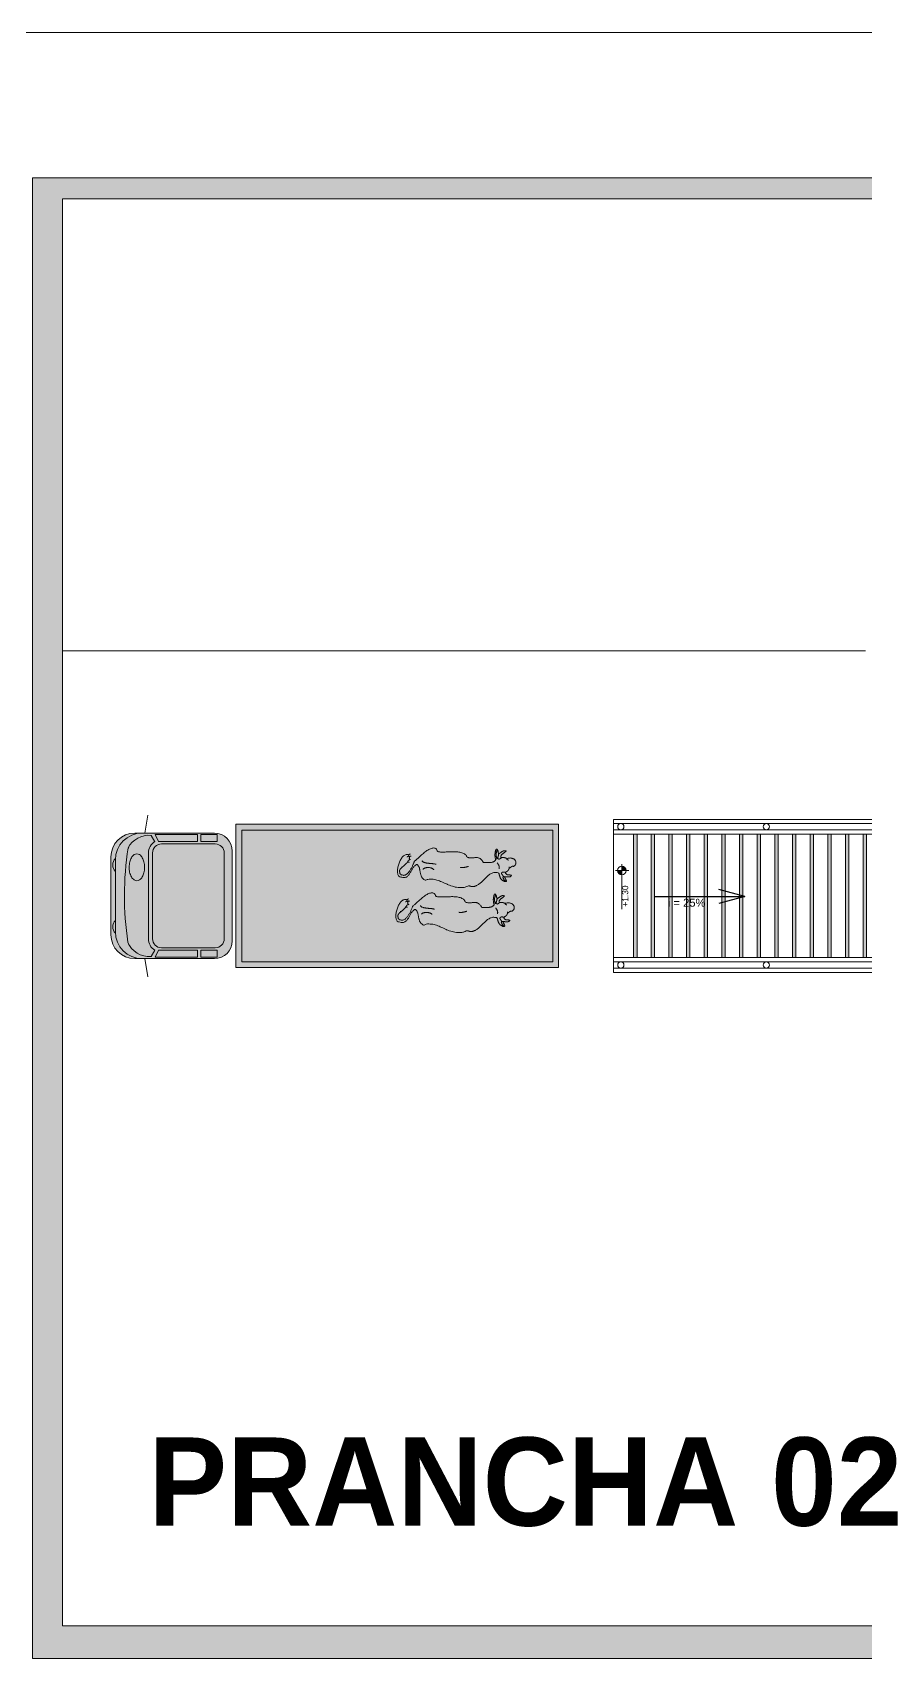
# Model space of a CAD drawing. Header units: metres. Extents: x 5 to 242, y -3 to 162.
# Drawn here: x 129.97 to 144.13, y 95.55 to 123.19 of the extents above; entities that cross this region are included whole.
import ezdxf

# ---------------------------------------------------------------- set-up
doc = ezdxf.new("R2010")
doc.units = ezdxf.units.M
doc.layers.add('1053_ARQ_BASE_MATADOURO_2_dwg', color=7, linetype='Continuous', lineweight=5, true_color=0x767676)
doc.layers.add('1053_ARQ_BASE_MATADOURO_dwg', color=7, linetype='Continuous', lineweight=5, true_color=0x767676)
for name, color, linetype, lineweight in [('A-COTAS', 7, 'Continuous', 9), ('A-DETL', 7, 'Continuous', 5), ('A-DETL-GENF', 7, 'Continuous', 5), ('A-PISO', 7, 'Continuous', 5), ('G-ANNO-TEXT', 7, 'Continuous', 5)]:
    doc.layers.add(name, color=color, linetype=linetype, lineweight=lineweight)
doc.styles.add('Arial_1', font='arial.ttf', dxfattribs={"height": 0.102})
doc.styles.add('Arial_4', font='arial.ttf', dxfattribs={"height": 0.136})
doc.styles.add('Century Gothic_B_1', font='GOTHICB.TTF', dxfattribs={"height": 1.5})

# ---------------------------------------------------------------- blocks, each defined once
blk = doc.blocks.new('1053_ARQ_BASE_MATADOURO_dwg_arq geral tgov-4039641-TÉRREO 1_20')
at = {"color": 253, "lineweight": 5, "true_color": 0xaaaaaa, "flags": 128}
blk.add_lwpolyline([(-62.5, 40), (-62.5, -40), (62.5, -40), (62.5, 40)], close=True, dxfattribs=at)
at = {"layer": 'A-COTAS', "color": 253, "true_color": 0xaaaaaa}
blk.add_line((-12.483, 29.495), (-26.132, 29.495), dxfattribs=at)
blk = doc.blocks.new('1053_ARQ_BASE_MATADOURO_dwg-3625622-TÉRREO 1_20')
blk.add_blockref('1053_ARQ_BASE_MATADOURO_dwg_arq geral tgov-4039641-TÉRREO 1_20', (130.21, 83.186))
blk = doc.blocks.new('1053_ARQ_BASE_MATADOURO_2_dwg_vaca 01-4004396-TÉRREO 1_20')
at = {"layer": 'A-PISO', "color": 253, "true_color": 0xaaaaaa}
for points, knots in [([(23.1, -27.5), (21.8, -27.4), (19.3, -27.2), (16, -25.4), (13.3, -22.7), (11.3, -19.2), (9.8, -15.1), (8.8, -10.6), (8.3, -5.6), (8.2, -0.5), (8.6, 4.8), (9.4, 10), (10.5, 15.1), (12, 19.8), (13.7, 24.1), (15.8, 27.8), (18.2, 30.7), (21.6, 34), (26.7, 32.5), (31.6, 31.9), (35.6, 30.3), (38.6, 28.3), (40.9, 25.7), (42.4, 22.8), (43.5, 19.6), (44.1, 16.1), (44.5, 12.5), (44.7, 8.8), (45, 5), (45.4, 1.2), (46.1, -2.5), (47, -6.3), (48.8, -9.5), (50.2, -13.6), (53.5, -12.6), (55.8, -11.8), (57.9, -10.4), (59.9, -8.6), (61.6, -6.5), (63.4, -4.1), (65, -1.6), (66.7, 1), (68.5, 3.6), (70.4, 6.1), (72.5, 8.5), (74.8, 10.6), (77.3, 12.4), (80.2, 13.8), (83.4, 14.6), (88.5, 15.7), (92, 9.6), (98.3, 6.9), (104.4, 4.4), (110.9, 3), (117.5, 2.2), (124.3, 1.9), (131.3, 2), (138.4, 2.1), (145.6, 2.1), (152.9, 1.8), (160.2, 1), (167.5, -0.4), (174.9, -2.7), (182.1, -6.4), (189.7, -10.1), (193.2, -17.2), (197.2, -17.1), (198.3, -17.2), (199.4, -17.3), (200.5, -17.4), (201.5, -17.7), (202.5, -18), (203.5, -18.3), (204.4, -18.7), (205.4, -19.1), (206.3, -19.6), (207.2, -20.2), (208, -20.8), (208.9, -21.5), (209.7, -22.3), (210.5, -23.1), (211, -23.7), (211.3, -24)], [0, 0, 0, 0, 3.85444, 7.45821, 11.142135, 15.110587, 19.440074, 24.124219, 29.105518, 34.299122, 39.604147, 44.913166, 50.11417, 55.098769, 59.76487, 64.027099, 67.832314, 71.192015, 77.180462, 82.114643, 86.234708, 89.80671, 93.100894, 96.341583, 99.672384, 103.154418, 106.789591, 110.543477, 114.367104, 118.209829, 122.035754, 125.834374, 129.640762, 133.546647, 136.128952, 138.594391, 141.092516, 143.710617, 146.48073, 149.397297, 152.432203, 155.547315, 158.70109, 161.857234, 164.991151, 168.09798, 171.201886, 174.36311, 177.68346, 181.29699, 188.48962, 195.228302, 201.778025, 208.32783, 214.989923, 221.809093, 228.785688, 235.893797, 243.100126, 250.378453, 257.726252, 265.178211, 272.818169, 280.788967, 289.289547, 298.564242, 299.727478, 300.858502, 301.960339, 303.038005, 304.095528, 305.138444, 306.171568, 307.2009, 308.231779, 309.270089, 310.321976, 311.392901, 312.488533, 313.614496, 314.775815, 315.977362, 315.977362, 315.977362, 315.977362]), ([(224.5, -129.6), (224.1, -129.9), (223.5, -130.5), (222.4, -131), (221.5, -130.7), (221.1, -129.8), (220.9, -128.6), (220.9, -127), (221.1, -125.1), (221.5, -123), (222.1, -120.7), (222.9, -118.2), (223.8, -115.8), (224.9, -113.3), (226.1, -111), (227.6, -108.9), (228.9, -106.8), (231.2, -105.5), (230.5, -103.2), (230, -101.3), (229.1, -99.5), (227.8, -97.9), (226.3, -96.5), (224.6, -95.2), (222.7, -94), (220.7, -92.9), (218.7, -91.9), (216.6, -91), (214.5, -90.1), (212.4, -89.2), (210.4, -88.4), (208.6, -87.5), (206.9, -86.8), (204.5, -84.8), (201.5, -88.8), (197.8, -90), (194.4, -91.3), (191.4, -91.8), (188.7, -91.8), (186.2, -91.4), (183.9, -90.7), (181.7, -89.6), (179.6, -88.4), (177.4, -87.1), (175.2, -85.7), (172.9, -84.5), (170.4, -83.3), (167.6, -82.4), (164.6, -81.9), (160.7, -81), (158, -84.9), (153.6, -86.2), (149.1, -86.9), (144.2, -86.6), (139.1, -85.7), (133.9, -84.2), (128.5, -82.3), (123.1, -80), (117.7, -77.5), (112.5, -75), (107.4, -72.5), (102.6, -70.2), (98.1, -68.1), (94, -66.4), (90.4, -65.5), (86.2, -64.3), (83.6, -68.4), (79.5, -69.6), (75.5, -69.6), (71.9, -68.1), (68.4, -65.5), (65.2, -62.1), (62.1, -57.9), (59.2, -53.3), (56.4, -48.2), (53.9, -43.1), (51.5, -37.9), (49.3, -33), (47.3, -28.4), (45.5, -24.4), (44.2, -21), (42.2, -18.6), (42.7, -15.9), (42.6, -13), (42.6, -9.8), (42.6, -6.4), (42.5, -2.8), (42.3, 1), (41.9, 4.8), (41.4, 8.5), (40.6, 12.1), (39.6, 15.5), (38.3, 18.5), (36.8, 21.3), (34.8, 23.6), (32.4, 25.3), (29.8, 26.8), (27.3, 25.9), (26.5, 26.7), (26.5, 26.8), (26.4, 26.8), (26.4, 26.9), (26.3, 26.9), (26.3, 27), (26.3, 27), (26.2, 27.1), (26.2, 27.1), (26.1, 27.1), (26.1, 27.2), (26.1, 27.2), (26, 27.3), (26, 27.3), (25.9, 27.3), (25.9, 27.4), (25.7, 27.2), (25.5, 27.1), (25.3, 26.9), (25.1, 26.8), (24.8, 26.7), (24.5, 26.6), (24.2, 26.5), (24, 26.4), (23.7, 26.3), (23.4, 26.2), (23.1, 26.1), (22.8, 26.1), (22.5, 26), (22.2, 26), (22, 26), (21.2, 26), (20.7, 24.4), (19.7, 23.3), (18.9, 22.1), (18.2, 21), (17.7, 19.9), (17.3, 18.9), (17.1, 18), (17, 17), (17, 16), (17.2, 15), (17.4, 13.9), (17.8, 12.8), (18.3, 11.6), (18.9, 10.2), (19.6, 8.8), (20, 7.8), (20.3, 7.2)], [0, 0, 0, 0, 1.585425, 2.608335, 3.3574, 4.25078, 5.487381, 7.084078, 9.005147, 11.197432, 13.602947, 16.160908, 18.811297, 21.494697, 24.155045, 26.740924, 29.208613, 31.527494, 33.616308, 35.601505, 37.563902, 39.560757, 41.625922, 43.770183, 45.99, 48.268838, 50.584718, 52.908395, 55.208715, 57.452116, 59.605158, 61.633821, 63.50764, 65.200019, 70.057802, 74.158405, 77.638915, 80.644226, 83.322036, 85.808992, 88.216264, 90.618732, 93.059402, 95.556764, 98.119455, 100.757541, 103.494086, 106.370652, 109.455199, 112.838786, 117.357648, 121.754765, 126.294032, 131.122339, 136.286657, 141.765508, 147.494222, 153.38276, 159.324951, 165.206112, 170.905507, 176.301934, 181.275101, 185.713665, 189.524315, 192.659277, 197.610556, 201.652049, 205.334377, 209.150391, 213.38102, 218.108536, 223.294609, 228.837903, 234.603597, 240.439471, 246.181526, 251.661182, 256.704511, 261.137922, 264.787854, 267.490267, 269.933446, 272.803908, 276.020085, 279.502149, 283.170536, 286.948477, 290.761684, 294.540649, 298.221009, 301.750242, 305.0899, 308.227508, 311.188065, 314.053462, 316.97027, 320.139173, 320.204735, 320.269609, 320.333796, 320.397452, 320.460006, 320.521884, 320.582796, 320.643299, 320.702265, 320.760953, 320.818661, 320.875653, 320.93152, 320.986666, 321.040685, 321.094555, 321.32761, 321.57651, 321.840011, 322.116781, 322.404609, 322.701839, 323.005548, 323.313624, 323.623042, 323.93137, 324.235522, 324.533395, 324.821676, 325.098016, 325.35933, 325.603501, 327.403895, 329.011521, 330.446488, 331.730594, 332.889113, 333.949585, 334.944614, 335.908935, 336.879368, 337.890404, 338.97373, 340.155869, 341.460701, 342.90747, 344.514983, 346.29896, 346.29896, 346.29896, 346.29896]), ([(19, 6.5), (19, 6.5), (19, 6.6), (19.1, 6.6), (19.2, 6.7), (19.3, 6.7), (19.4, 6.8), (19.5, 6.8), (19.5, 6.9), (19.6, 6.9), (19.7, 6.9), (19.8, 7), (19.9, 7), (20, 7.1), (20.1, 7.1), (20.1, 7.2), (20.2, 7.2), (20.3, 7.2), (20.3, 7.2)], [0, 0, 0, 0, 0.096479, 0.192958, 0.289341, 0.38582, 0.482015, 0.578115, 0.673935, 0.769142, 0.864319, 0.959405, 1.054131, 1.148504, 1.242442, 1.335952, 1.428962, 1.521188, 1.521188, 1.521188, 1.521188]), ([(27.3, -7.4), (27.1, -7.1), (26.7, -6.5), (26.2, -5.6), (25.7, -4.6), (25.3, -3.7), (24.8, -2.8), (24.5, -1.8), (24.1, -0.9), (23.7, 0.1), (23.3, 1), (23, 1.9), (22.6, 2.8), (22.2, 3.7), (21.8, 4.6), (21.3, 5.5), (20.8, 6.4), (20.5, 7), (20.3, 7.2)], [0, 0, 0, 0, 1.067427, 2.120128, 3.160849, 4.192395, 5.215819, 6.233203, 7.244695, 8.251417, 9.252917, 10.250701, 11.244389, 12.235368, 13.224026, 14.213133, 15.204476, 16.201626, 16.201626, 16.201626, 16.201626]), ([(23.1, -24), (23.1, -23.9), (23, -23.8), (22.8, -23.6), (22.7, -23.4), (22.6, -23.2), (22.5, -22.9), (22.3, -22.7), (22.2, -22.5), (22.1, -22.3), (21.9, -22.1), (21.8, -21.9), (21.7, -21.6), (21.5, -21.4), (21.4, -21.2), (21.3, -21), (21.1, -20.8), (21.1, -20.6), (21, -20.6)], [0, 0, 0, 0, 0.25229, 0.50458, 0.756869, 1.009467, 1.261756, 1.514046, 1.766336, 2.019437, 2.271727, 2.524017, 2.776307, 3.028904, 3.281194, 3.533483, 3.785773, 4.038875, 4.038875, 4.038875, 4.038875]), ([(24.5, -24), (24.5, -24), (24.4, -24), (24.3, -24), (24.2, -24), (24.1, -24), (24.1, -24), (24, -24), (23.9, -24), (23.8, -24), (23.7, -24), (23.6, -24), (23.5, -24), (23.4, -24), (23.4, -24), (23.3, -24), (23.2, -24), (23.1, -24), (23.1, -24)], [0, 0, 0, 0, 0.092913, 0.185039, 0.275984, 0.366339, 0.455315, 0.543701, 0.631496, 0.718701, 0.804724, 0.890748, 0.975984, 1.061417, 1.146063, 1.230906, 1.315354, 1.4, 1.4, 1.4, 1.4]), ([(23.1, -27.5), (23.1, -27.4), (23.1, -27.3), (23.1, -27.1), (23.1, -26.8), (23.1, -26.6), (23.1, -26.4), (23.1, -26.2), (23.1, -26), (23.1, -25.7), (23.1, -25.5), (23.1, -25.3), (23.1, -25.1), (23.1, -24.9), (23.1, -24.7), (23.1, -24.4), (23.1, -24.2), (23.1, -24.1), (23.1, -24)], [0, 0, 0, 0, 0.224409, 0.447638, 0.669882, 0.891339, 1.111614, 1.331299, 1.550197, 1.768701, 1.98622, 2.203346, 2.419882, 2.636417, 2.852165, 3.068307, 3.283858, 3.5, 3.5, 3.5, 3.5]), ([(25.2, -31), (25.1, -30.9), (25, -30.7), (24.8, -30.5), (24.6, -30.3), (24.4, -30.2), (24.2, -30), (24, -29.8), (23.8, -29.6), (23.7, -29.5), (23.6, -29.3), (23.4, -29.1), (23.3, -28.9), (23.3, -28.6), (23.2, -28.4), (23.1, -28.1), (23.1, -27.8), (23.1, -27.6), (23.1, -27.5)], [0, 0, 0, 0, 0.320999, 0.623708, 0.909366, 1.180107, 1.437108, 1.683067, 1.91939, 2.149639, 2.37527, 2.601157, 2.830598, 3.069151, 3.320754, 3.590967, 3.884542, 4.206549, 4.206549, 4.206549, 4.206549]), ([(24.5, -24), (24.5, -24), (24.6, -23.9), (24.7, -23.8), (24.8, -23.7), (24.8, -23.7), (24.9, -23.6), (25, -23.5), (25.1, -23.4), (25.2, -23.3), (25.3, -23.2), (25.4, -23.1), (25.5, -23), (25.5, -23), (25.6, -22.9), (25.7, -22.8), (25.8, -22.7), (25.9, -22.6), (25.9, -22.6)], [0, 0, 0, 0, 0.125689, 0.250664, 0.37504, 0.498849, 0.622201, 0.74499, 0.867905, 0.990399, 1.112893, 1.235808, 1.358597, 1.481949, 1.605758, 1.730134, 1.855109, 1.980798, 1.980798, 1.980798, 1.980798]), ([(25.9, -24), (25.9, -24), (25.8, -24), (25.7, -24), (25.6, -24), (25.5, -24), (25.5, -24), (25.4, -24), (25.3, -24), (25.2, -24), (25.1, -24), (25, -24), (24.9, -24), (24.8, -24), (24.8, -24), (24.7, -24), (24.6, -24), (24.5, -24), (24.5, -24)], [0, 0, 0, 0, 0.092913, 0.185039, 0.275984, 0.366339, 0.455315, 0.543701, 0.631496, 0.718701, 0.804724, 0.890748, 0.975984, 1.061417, 1.146063, 1.230906, 1.315354, 1.4, 1.4, 1.4, 1.4]), ([(25.9, -22.6), (25.9, -22.6), (26, -22.6), (26.1, -22.5), (26.2, -22.5), (26.2, -22.4), (26.3, -22.4), (26.4, -22.4), (26.5, -22.3), (26.6, -22.3), (26.7, -22.2), (26.8, -22.2), (26.8, -22.2), (26.9, -22.1), (27, -22.1), (27.1, -22), (27.2, -22), (27.3, -22), (27.3, -21.8), (27.3, -21.6), (27.3, -21.4), (27.3, -21.3), (27.4, -21.1), (27.4, -20.9), (27.4, -20.7), (27.4, -20.5), (27.4, -20.4), (27.5, -20.2), (27.5, -20), (27.5, -19.9), (27.5, -19.7), (27.6, -19.5), (27.6, -19.3), (27.6, -19.1), (27.8, -19.1), (27.9, -19), (28.1, -18.9), (28.2, -18.8), (28.4, -18.7), (28.5, -18.6), (28.7, -18.5), (28.8, -18.4), (29, -18.4), (29.1, -18.3), (29.3, -18.2), (29.4, -18.1), (29.6, -18), (29.7, -17.9), (29.9, -17.9), (30, -17.8), (30.1, -17.8)], [0, 0, 0, 0, 0.096195, 0.191922, 0.287281, 0.382187, 0.476647, 0.570758, 0.664523, 0.757586, 0.850761, 0.943854, 1.036699, 1.129462, 1.221983, 1.314504, 1.406864, 1.498846, 1.677604, 1.856753, 2.035532, 2.214289, 2.392567, 2.570822, 2.74858, 2.926142, 3.102672, 3.27886, 3.454367, 3.629563, 3.803555, 3.976882, 4.149414, 4.321065, 4.497678, 4.67371, 4.849463, 5.024743, 5.199994, 5.374946, 5.550112, 5.725323, 5.900636, 6.076463, 6.252595, 6.429339, 6.606741, 6.784929, 6.963796, 7.143451, 7.143451, 7.143451, 7.143451]), ([(25.9, -24), (25.9, -24), (25.9, -23.9), (25.9, -23.8), (25.9, -23.7), (25.9, -23.7), (25.9, -23.6), (25.9, -23.5), (25.9, -23.4), (25.9, -23.3), (25.9, -23.2), (25.9, -23.1), (25.9, -23), (25.9, -23), (25.9, -22.9), (25.9, -22.8), (25.9, -22.7), (25.9, -22.6), (25.9, -22.6)], [0, 0, 0, 0, 0.092913, 0.185039, 0.275984, 0.366339, 0.455315, 0.543701, 0.631496, 0.718701, 0.804724, 0.890748, 0.975984, 1.061417, 1.146063, 1.230906, 1.315354, 1.4, 1.4, 1.4, 1.4]), ([(29.4, -26.8), (29.3, -26.8), (29.2, -26.7), (29.1, -26.6), (29, -26.5), (28.9, -26.4), (28.8, -26.3), (28.8, -26.3), (28.7, -26.2), (28.6, -26.2), (28.5, -26.2), (28.3, -26.2), (28.2, -26.1), (28.1, -26.1), (27.9, -26.1), (27.7, -26.1), (27.5, -26.1), (27.2, -26.2), (27.3, -26), (27.3, -25.9), (27.3, -25.8), (27.3, -25.8), (27.3, -25.7), (27.3, -25.6), (27.3, -25.5), (27.3, -25.4), (27.3, -25.3), (27.3, -25.2), (27.3, -25.1), (27.3, -25.1), (27.3, -25), (27.3, -24.9), (27.3, -24.8), (27.3, -24.7), (27.2, -24.7), (27.1, -24.6), (27, -24.6), (26.9, -24.5), (26.8, -24.5), (26.8, -24.4), (26.7, -24.4), (26.6, -24.3), (26.5, -24.3), (26.4, -24.3), (26.3, -24.2), (26.2, -24.2), (26.2, -24.1), (26.1, -24.1), (26, -24.1), (25.9, -24), (25.9, -24)], [0, 0, 0, 0, 0.174271, 0.328508, 0.465134, 0.587949, 0.699293, 0.803802, 0.904785, 1.006884, 1.11353, 1.230162, 1.359643, 1.506288, 1.672943, 1.863327, 2.080062, 2.326913, 2.419826, 2.511952, 2.602897, 2.693251, 2.782228, 2.870614, 2.958409, 3.045614, 3.131637, 3.217661, 3.302897, 3.38833, 3.472976, 3.557818, 3.642267, 3.726913, 3.822875, 3.919354, 4.015738, 4.112216, 4.208411, 4.304511, 4.400331, 4.496059, 4.590712, 4.685798, 4.780525, 4.874897, 4.968835, 5.062345, 5.155355, 5.248118, 5.248118, 5.248118, 5.248118]), ([(27.3, -9.5), (27.2, -9.4), (27.2, -9.4), (27.1, -9.4), (27, -9.3), (27, -9.2), (26.9, -9.2), (26.8, -9.1), (26.7, -9.1), (26.7, -9), (26.6, -9), (26.5, -8.9), (26.4, -8.8), (26.4, -8.8), (26.3, -8.7), (26.2, -8.7), (26.1, -8.6), (26, -8.5), (26.2, -8.4), (26.2, -8.2), (26.3, -8), (26.4, -7.9), (26.4, -7.8), (26.5, -7.7), (26.5, -7.6), (26.6, -7.5), (26.6, -7.5), (26.7, -7.4), (26.8, -7.4), (26.8, -7.4), (26.9, -7.4), (27, -7.4), (27.1, -7.4), (27.2, -7.4), (27.3, -7.4)], [0, 0, 0, 0, 0.093661, 0.187323, 0.280984, 0.375001, 0.468662, 0.562324, 0.655985, 0.750002, 0.843663, 0.937325, 1.030986, 1.125003, 1.218664, 1.312326, 1.405987, 1.500004, 1.72879, 1.92955, 2.104441, 2.255937, 2.386231, 2.498229, 2.594604, 2.6789, 2.755019, 2.827096, 2.899769, 2.977116, 3.062647, 3.158486, 3.267362, 3.390394, 3.390394, 3.390394, 3.390394]), ([(27.3, -8.6), (27.3, -8.6), (27.3, -8.6), (27.3, -8.6), (27.3, -8.6), (27.3, -8.7), (27.3, -8.7), (27.3, -8.7), (27.3, -8.7), (27.3, -8.8), (27.3, -8.8)], [0.15, 0.15, 0.15, 0.15, 0.1523622, 0.1594488, 0.1712598, 0.1875984, 0.2088583, 0.2344488, 0.2651575, 0.3, 0.3, 0.3, 0.3]), ([(27.3, -8.8), (27.3, -8.8), (27.3, -8.7), (27.3, -8.7), (27.3, -8.7), (27.3, -8.7), (27.3, -8.6), (27.3, -8.6), (27.3, -8.6), (27.3, -8.6), (27.3, -8.6)], [0, 0, 0, 0, 0.0348425, 0.0655512, 0.0911417, 0.1124016, 0.1287402, 0.1405512, 0.1476378, 0.15, 0.15, 0.15, 0.15]), ([(27.3, -8.8), (27.3, -8.8), (27.3, -8.8), (27.3, -8.8), (27.3, -8.9), (27.3, -8.9), (27.3, -9), (27.3, -9), (27.3, -9.1), (27.3, -9.1), (27.3, -9.1), (27.3, -9.2), (27.3, -9.2), (27.3, -9.3), (27.3, -9.3), (27.3, -9.4), (27.3, -9.4), (27.3, -9.5), (27.3, -9.5)], [0, 0, 0, 0, 0.0383858, 0.0773622, 0.1175197, 0.1586614, 0.2007874, 0.2437008, 0.2874016, 0.3312992, 0.376378, 0.4216535, 0.4675197, 0.5135827, 0.5602362, 0.6066929, 0.6533465, 0.7, 0.7, 0.7, 0.7]), ([(27.3, -9.5), (27.3, -9.5), (27.3, -9.4), (27.3, -9.4), (27.3, -9.3), (27.3, -9.3), (27.3, -9.2), (27.3, -9.2), (27.3, -9.1), (27.3, -9.1), (27.3, -9.1), (27.3, -9), (27.3, -9), (27.3, -8.9), (27.3, -8.9), (27.3, -8.8), (27.3, -8.8), (27.3, -8.8), (27.3, -8.8)], [0, 0, 0, 0, 0.0466535, 0.0933071, 0.1397638, 0.1864173, 0.2324803, 0.2783465, 0.323622, 0.3687008, 0.4125984, 0.4562992, 0.4992126, 0.5413386, 0.5824803, 0.6226378, 0.6616142, 0.7, 0.7, 0.7, 0.7]), ([(31.5, -10.1), (31.4, -10.1), (31.2, -10.1), (31, -10.1), (30.7, -10.1), (30.5, -10), (30.3, -10), (30.1, -9.9), (29.8, -9.9), (29.6, -9.8), (29.4, -9.7), (29.1, -9.7), (28.9, -9.6), (28.6, -9.6), (28.3, -9.5), (28, -9.5), (27.6, -9.5), (27.4, -9.5), (27.3, -9.5)], [0, 0, 0, 0, 0.254626, 0.497044, 0.730337, 0.9584, 1.183444, 1.409317, 1.637841, 1.872299, 2.114031, 2.366606, 2.63219, 2.914112, 3.214634, 3.537884, 3.886529, 4.264753, 4.264753, 4.264753, 4.264753]), ([(30.1, -17.8), (30.1, -17.7), (30.1, -17.7), (30.1, -17.6), (30.1, -17.5), (30.1, -17.4), (30.1, -17.3), (30.1, -17.2), (30.1, -17.1), (30.1, -17), (30.1, -17), (30.1, -16.9), (30.1, -16.8), (30.1, -16.7), (30.1, -16.6), (30.1, -16.5), (30.1, -16.5), (30.1, -16.2), (29.5, -16.3), (29.1, -16), (28.7, -15.7), (28.4, -15.4), (28.1, -15), (27.9, -14.5), (27.7, -14.1), (27.6, -13.6), (27.5, -13.1), (27.4, -12.6), (27.3, -12.1), (27.3, -11.5), (27.3, -11), (27.3, -10.5), (27.3, -10), (27.3, -9.6), (27.3, -9.5)], [0, 0, 0, 0, 0.092913, 0.185039, 0.275984, 0.366339, 0.455315, 0.543701, 0.631496, 0.718701, 0.804724, 0.890748, 0.975984, 1.061417, 1.146063, 1.230906, 1.315354, 1.4, 1.927134, 2.420545, 2.894209, 3.361026, 3.830021, 4.308508, 4.799361, 5.304014, 5.820761, 6.347557, 6.880563, 7.416024, 7.948191, 8.472121, 8.981975, 9.472329, 9.472329, 9.472329, 9.472329]), ([(31.5, -18.5), (31.4, -18.5), (31.4, -18.4), (31.3, -18.4), (31.2, -18.3), (31.1, -18.3), (31, -18.2), (30.9, -18.2), (30.8, -18.1), (30.7, -18.1), (30.7, -18.1), (30.6, -18), (30.5, -18), (30.4, -17.9), (30.3, -17.9), (30.2, -17.8), (30.1, -17.8), (30.1, -17.8), (30.1, -17.8)], [0, 0, 0, 0, 0.103969, 0.207234, 0.309357, 0.411045, 0.511238, 0.610816, 0.709598, 0.807765, 0.904342, 1.000829, 1.096259, 1.191513, 1.285628, 1.379494, 1.472503, 1.565446, 1.565446, 1.565446, 1.565446]), ([(96, -33.1), (95.4, -33), (94.2, -33), (92.3, -32.6), (90.2, -32), (87.9, -31.3), (85.5, -30.6), (82.9, -29.7), (80.4, -28.8), (77.8, -28), (75.2, -27.2), (72.6, -26.5), (70.2, -25.9), (67.8, -25.6), (65.6, -25.4), (63.6, -25.6), (61.8, -25.6), (60.7, -27.2), (60.2, -26.8), (60.1, -26.7), (60.1, -26.7), (60, -26.6), (59.9, -26.6), (59.9, -26.5), (59.8, -26.5), (59.7, -26.4), (59.7, -26.4), (59.6, -26.4), (59.5, -26.3), (59.5, -26.3), (59.4, -26.2), (59.3, -26.2), (59.3, -26.2), (59.2, -26.1), (59.2, -26.1)], [0, 0, 0, 0, 1.70126, 3.668951, 5.874799, 8.280454, 10.84203, 13.514299, 16.24988, 19.002161, 21.724056, 24.372483, 26.905297, 29.287236, 31.490543, 33.504249, 35.341505, 37.057825, 37.138284, 37.218742, 37.299086, 37.379544, 37.459661, 37.539665, 37.619332, 37.699375, 37.778267, 37.85705, 37.935398, 38.013319, 38.090711, 38.167585, 38.243848, 38.320322, 38.320322, 38.320322, 38.320322]), ([(96, -19.2), (96, -19.2), (96, -19.1), (95.9, -19.1), (95.9, -19), (95.8, -19), (95.8, -18.9), (95.7, -18.9), (95.7, -18.8), (95.6, -18.8), (95.6, -18.8), (95.6, -18.7), (95.5, -18.7), (95.5, -18.6), (95.4, -18.6), (95.4, -18.5), (95.3, -18.5), (95, -18.2), (94.3, -19.6), (92.9, -19.6), (91.3, -19.9), (89.5, -19.8), (87.6, -19.6), (85.5, -19.1), (83.5, -18.5), (81.4, -17.7), (79.4, -16.8), (77.5, -15.8), (75.7, -14.6), (74.2, -13.4), (72.9, -12.2), (71.9, -10.8), (71.2, -9.5), (71.1, -8.5), (71, -8.1)], [0, 0, 0, 0, 0.065978, 0.131956, 0.197656, 0.263634, 0.328777, 0.393641, 0.457671, 0.521422, 0.583502, 0.645305, 0.705993, 0.765568, 0.823752, 0.880543, 0.935664, 0.989949, 2.25863, 3.67339, 5.27566, 7.065622, 9.019739, 11.104792, 13.279964, 15.502578, 17.727471, 19.911719, 22.012287, 23.991074, 25.815812, 27.468686, 28.953999, 30.31861, 30.31861, 30.31861, 30.31861]), ([(275.2, -64.3), (275.2, -64.3), (275.2, -64.3), (275.1, -64.2), (275.1, -64.1), (275, -64.1), (275, -64), (274.9, -63.9), (274.9, -63.9), (274.8, -63.8), (274.8, -63.7), (274.8, -63.7), (274.7, -63.6), (274.7, -63.5), (274.6, -63.5), (274.6, -63.4), (274.5, -63.3), (274.2, -62.6), (272.2, -63.5), (270.4, -63.2), (268.5, -63.5), (266.9, -63.8), (265.4, -64.2), (264, -64.7), (262.7, -65.3), (261.4, -66.1), (260.2, -67), (259.1, -68), (257.9, -69.2), (256.8, -70.4), (255.6, -71.8), (254.3, -73.4), (252.9, -75), (251.3, -78), (246.8, -76.2), (242.8, -75.3), (239.1, -73), (235.9, -70.3), (233.1, -66.9), (230.7, -63.2), (228.5, -59.1), (226.6, -54.8), (224.8, -50.3), (223, -45.9), (221.4, -41.5), (219.7, -37.2), (217.9, -33.3), (215.9, -29.7), (213.9, -26.5), (212.1, -24.8), (211.3, -24)], [0, 0, 0, 0, 0.081282, 0.16174, 0.242198, 0.322542, 0.402773, 0.482664, 0.562331, 0.641664, 0.721376, 0.800049, 0.878398, 0.956212, 1.033709, 1.11048, 1.186845, 1.262511, 3.459399, 5.451741, 7.269292, 8.942722, 10.505927, 11.993526, 13.441615, 14.885283, 16.356977, 17.886021, 19.49776, 21.214534, 23.055668, 25.038409, 27.179327, 29.49396, 34.171086, 38.479798, 42.64222, 46.82618, 51.134146, 55.60616, 60.237246, 64.989932, 69.808141, 74.622215, 79.357847, 83.940228, 88.29937, 92.378999, 96.147764, 99.619024, 99.619024, 99.619024, 99.619024]), ([(173.8, -61.5), (173.5, -61.3), (173, -60.8), (172.1, -60.1), (171.1, -59.3), (170.1, -58.5), (169, -57.6), (167.8, -56.7), (166.6, -55.9), (165.4, -55.1), (164.2, -54.3), (162.9, -53.5), (161.7, -52.9), (160.5, -52.3), (159.2, -51.8), (158, -51.4), (156.9, -51.2), (156.1, -51.1), (155.8, -51.1)], [0, 0, 0, 0, 1.04852, 2.210037, 3.46794, 4.803625, 6.201135, 7.642395, 9.110972, 10.589984, 12.06465, 13.518665, 14.938329, 16.31032, 17.624536, 18.872019, 20.049142, 21.157524, 21.157524, 21.157524, 21.157524]), ([(266.2, -85.1), (265.9, -85.1), (265.4, -85.1), (264.6, -85.1), (263.9, -85), (263.1, -84.8), (262.4, -84.6), (261.7, -84.4), (261.1, -84.1), (260.5, -83.8), (259.9, -83.4), (259.4, -83), (258.9, -82.5), (258.5, -81.9), (258.2, -81.2), (258, -80.5), (257.9, -79.7), (257.6, -78.8), (258.3, -78.6), (258.8, -78.2), (259.2, -77.9), (259.7, -77.6), (260.2, -77.3), (260.7, -77), (261.2, -76.7), (261.6, -76.4), (262.1, -76.1), (262.6, -75.8), (263.1, -75.5), (263.5, -75.2), (264, -74.9), (264.5, -74.6), (265, -74.3), (265.3, -74.1), (265.5, -74)], [0, 0, 0, 0, 0.761623, 1.523981, 2.282766, 3.033963, 3.774845, 4.50217, 5.215671, 5.915384, 6.604505, 7.286732, 7.969291, 8.661305, 9.375488, 10.124315, 10.92275, 11.785168, 12.354172, 12.922926, 13.490757, 14.058342, 14.625217, 15.191851, 15.758273, 16.324274, 16.889566, 17.455041, 18.019808, 18.584759, 19.14921, 19.713848, 20.278485, 20.843122, 20.843122, 20.843122, 20.843122]), ([(265.5, -72.6), (265.5, -72.6), (265.5, -72.5), (265.5, -72.4), (265.5, -72.4), (265.5, -72.3), (265.5, -72.2), (265.5, -72.1), (265.5, -72), (265.5, -71.9), (265.5, -71.9), (265.5, -71.8), (265.5, -71.7), (265.5, -71.6), (265.5, -71.5), (265.5, -71.4), (265.5, -71.4), (265.4, -71.1), (266, -70.9), (266.4, -70.4), (266.9, -69.9), (267.3, -69.4), (267.8, -69), (268.3, -68.5), (268.8, -68.1), (269.3, -67.6), (269.8, -67.2), (270.3, -66.9), (270.8, -66.5), (271.4, -66.3), (271.9, -66), (272.5, -65.9), (273.1, -65.7), (273.7, -65.9), (273.9, -65.6), (274, -65.5), (274.1, -65.4), (274.1, -65.4), (274.2, -65.3), (274.3, -65.2), (274.4, -65.1), (274.5, -65), (274.6, -64.9), (274.7, -64.8), (274.8, -64.7), (274.8, -64.7), (274.9, -64.6), (275, -64.5), (275.1, -64.4), (275.2, -64.3), (275.2, -64.3)], [0, 0, 0, 0, 0.084449, 0.168898, 0.253346, 0.337795, 0.422244, 0.506693, 0.591142, 0.675, 0.759449, 0.843898, 0.928346, 1.012795, 1.097244, 1.181693, 1.266142, 1.35, 1.998232, 2.654458, 3.316048, 3.980008, 4.643964, 5.305637, 5.962165, 6.611979, 7.253498, 7.886327, 8.511404, 9.13091, 9.748092, 10.369108, 11.000693, 11.652914, 11.778498, 11.903473, 12.027869, 12.151662, 12.275169, 12.398091, 12.520868, 12.643359, 12.76585, 12.888627, 13.011549, 13.135056, 13.258848, 13.383244, 13.508219, 13.633804, 13.633804, 13.633804, 13.633804]), ([(266.9, -74), (266.8, -74), (266.8, -73.9), (266.7, -73.8), (266.6, -73.7), (266.5, -73.7), (266.4, -73.6), (266.3, -73.5), (266.2, -73.4), (266.1, -73.3), (266.1, -73.2), (266, -73.1), (265.9, -73), (265.8, -73), (265.7, -72.9), (265.6, -72.8), (265.5, -72.7), (265.5, -72.6), (265.5, -72.6)], [0, 0, 0, 0, 0.131956, 0.262242, 0.391414, 0.518638, 0.645305, 0.770023, 0.894184, 1.016675, 1.139166, 1.260543, 1.381642, 1.501906, 1.62217, 1.741598, 1.861027, 1.979899, 1.979899, 1.979899, 1.979899]), ([(265.5, -74), (265.5, -74), (265.5, -73.9), (265.5, -73.8), (265.5, -73.7), (265.5, -73.7), (265.5, -73.6), (265.5, -73.5), (265.5, -73.4), (265.5, -73.3), (265.5, -73.2), (265.5, -73.1), (265.5, -73), (265.5, -73), (265.5, -72.9), (265.5, -72.8), (265.5, -72.7), (265.5, -72.6), (265.5, -72.6)], [0, 0, 0, 0, 0.093307, 0.185433, 0.276772, 0.366732, 0.456299, 0.544488, 0.632283, 0.718898, 0.805512, 0.891339, 0.976969, 1.062008, 1.147047, 1.231496, 1.315945, 1.4, 1.4, 1.4, 1.4]), ([(266.9, -74), (266.8, -74), (266.8, -74), (266.7, -74), (266.6, -74), (266.5, -74), (266.4, -74), (266.3, -74), (266.2, -74), (266.1, -74), (266.1, -74), (266, -74), (265.9, -74), (265.8, -74), (265.7, -74), (265.6, -74), (265.5, -74), (265.5, -74), (265.5, -74)], [0, 0, 0, 0, 0.093307, 0.185433, 0.276772, 0.366732, 0.456299, 0.544488, 0.632283, 0.718898, 0.805512, 0.891339, 0.976969, 1.062008, 1.147047, 1.231496, 1.315945, 1.4, 1.4, 1.4, 1.4]), ([(266.2, -85.1), (266.6, -84.7), (267.4, -83.9), (268.6, -83), (269.7, -82.4), (270.8, -81.9), (271.9, -81.7), (272.8, -81.7), (273.8, -81.8), (274.7, -82.1), (275.7, -82.4), (276.6, -82.8), (277.6, -83.2), (278.6, -83.6), (279.7, -83.9), (280.9, -84.2), (282.1, -84.3), (283.9, -84.9), (283.3, -83.1), (283.1, -82), (282.4, -80.9), (281.7, -80.1), (280.7, -79.3), (279.7, -78.6), (278.5, -78), (277.3, -77.5), (276.1, -77.1), (274.9, -76.6), (273.7, -76.2), (272.5, -75.9), (271.4, -75.5), (270.5, -75), (269.6, -74.6), (269.2, -74.2), (269, -74)], [0, 0, 0, 0, 1.775413, 3.288445, 4.587344, 5.724799, 6.752982, 7.722491, 8.673726, 9.635706, 10.624236, 11.64886, 12.711968, 13.816632, 14.966406, 16.169917, 17.44177, 18.803344, 20.131112, 21.349841, 22.522077, 23.694357, 24.896192, 26.138822, 27.420878, 28.731335, 30.054661, 31.369123, 32.652833, 33.882607, 35.036153, 36.092973, 37.039083, 37.871416, 37.871416, 37.871416, 37.871416]), ([(269, -74), (268.9, -74), (268.8, -74), (268.7, -74), (268.6, -74), (268.4, -74), (268.3, -74), (268.2, -74), (268, -74), (267.9, -74), (267.8, -74), (267.6, -74), (267.5, -74), (267.4, -74), (267.3, -74), (267.1, -74), (267, -74), (266.9, -74), (266.9, -74)], [0, 0, 0, 0, 0.131693, 0.262795, 0.393898, 0.525, 0.656693, 0.787795, 0.918898, 1.05, 1.181693, 1.312795, 1.443898, 1.575, 1.706693, 1.837795, 1.968898, 2.1, 2.1, 2.1, 2.1]), ([(269, -74), (269.1, -73.8), (269.5, -73.5), (270, -72.9), (270.6, -72.4), (271.2, -71.9), (271.8, -71.4), (272.4, -70.9), (273, -70.4), (273.6, -69.9), (274.1, -69.4), (274.7, -68.9), (275.3, -68.4), (275.9, -67.9), (276.4, -67.3), (277, -66.8), (277.4, -66.3), (278.2, -65.8), (277.7, -65.5), (277.5, -65.3), (277.3, -65.1), (277.1, -64.9), (277, -64.8), (276.8, -64.7), (276.7, -64.6), (276.6, -64.5), (276.4, -64.4), (276.3, -64.4), (276.2, -64.4), (276, -64.3), (275.8, -64.3), (275.6, -64.3), (275.4, -64.3), (275.3, -64.3), (275.2, -64.3)], [0, 0, 0, 0, 0.7703, 1.542314, 2.316129, 3.091483, 3.867802, 4.644358, 5.420198, 6.194822, 6.967111, 7.736491, 8.501846, 9.262874, 10.018638, 10.769184, 11.514535, 12.255014, 12.604113, 12.910623, 13.17972, 13.414983, 13.621757, 13.804219, 13.967699, 14.116785, 14.258734, 14.3983, 14.54191, 14.694861, 14.862673, 15.0494, 15.259846, 15.497642, 15.497642, 15.497642, 15.497642]), ([(224.5, -129.6), (224.5, -129), (224.5, -127.8), (224.6, -126.2), (224.6, -124.7), (224.7, -123.2), (224.9, -121.8), (225.2, -120.5), (225.5, -119.3), (225.8, -118.1), (226.3, -116.9), (226.9, -115.8), (227.6, -114.6), (228.4, -113.5), (229.3, -112.4), (230.3, -111.1), (231.5, -110.3), (232.4, -108.3), (232.8, -108.8), (232.9, -108.8), (232.9, -108.9), (233, -108.9), (233, -109), (233.1, -109), (233.1, -109.1), (233.1, -109.1), (233.2, -109.1), (233.2, -109.2), (233.3, -109.2), (233.3, -109.3), (233.4, -109.3), (233.4, -109.4), (233.5, -109.4), (233.5, -109.5), (233.5, -109.5)], [0, 0, 0, 0, 1.757712, 3.400516, 4.941583, 6.393555, 7.771836, 9.091399, 10.370108, 11.626476, 12.88119, 14.154693, 15.468753, 16.844711, 18.302761, 19.862414, 21.542032, 23.359128, 23.412578, 23.467978, 23.524491, 23.582952, 23.642249, 23.702938, 23.764461, 23.827377, 23.890571, 23.954601, 24.019187, 24.084608, 24.150308, 24.216286, 24.282264, 24.349077, 24.349077, 24.349077, 24.349077]), ([(231.5, -122), (231.3, -122.1), (230.9, -122.4), (230.4, -122.8), (230, -123.3), (229.6, -123.9), (229.2, -124.4), (228.9, -124.9), (228.5, -125.5), (228.2, -126), (227.8, -126.6), (227.5, -127.1), (227.1, -127.6), (226.7, -128.1), (226.2, -128.5), (225.7, -128.9), (225.1, -129.3), (224.7, -129.5), (224.5, -129.6)], [0, 0, 0, 0, 0.681699, 1.348752, 2.007594, 2.662266, 3.314791, 3.965974, 4.615299, 5.262091, 5.905103, 6.543799, 7.178618, 7.811458, 8.446418, 9.08996, 9.751303, 10.441987, 10.441987, 10.441987, 10.441987]), ([(231.5, -122), (231.5, -121.8), (231.7, -121.5), (231.9, -120.9), (232.1, -120.2), (232.3, -119.4), (232.4, -118.6), (232.6, -117.7), (232.8, -116.8), (232.9, -115.9), (233, -115), (233.1, -114), (233.3, -113.1), (233.3, -112.3), (233.4, -111.5), (233.5, -110.7), (233.5, -110.1), (233.5, -109.7), (233.5, -109.5)], [0, 0, 0, 0, 0.51556, 1.133527, 1.841773, 2.626584, 3.474448, 4.37012, 5.299511, 6.247598, 7.199966, 8.140902, 9.055969, 9.929938, 10.748349, 11.495631, 12.157433, 12.718368, 12.718368, 12.718368, 12.718368]), ([(241.2, -115), (240.8, -115.4), (240.1, -116.2), (239.4, -117.6), (239, -119.1), (239, -120.5), (239.2, -122), (239.7, -123.4), (240.3, -124.9), (241, -126.3), (241.8, -127.7), (242.7, -129), (243.5, -130.3), (244.3, -131.6), (245, -132.7), (245.5, -133.9), (245.8, -134.8), (246.3, -136.3), (244.4, -135.6), (243.1, -135.5), (241.8, -135), (240.7, -134.3), (239.7, -133.6), (238.8, -132.7), (238, -131.7), (237.2, -130.6), (236.5, -129.5), (235.8, -128.4), (235.2, -127.2), (234.5, -126.1), (233.8, -125), (233.1, -123.9), (232.3, -122.9), (231.7, -122.3), (231.5, -122)], [0, 0, 0, 0, 1.684438, 3.19977, 4.63424, 6.059038, 7.51783, 9.030629, 10.595681, 12.199434, 13.817114, 15.420977, 16.97928, 18.459737, 19.829206, 21.060746, 22.13479, 23.052804, 24.594357, 26.006663, 27.333346, 28.611742, 29.873249, 31.13784, 32.418123, 33.717719, 35.036238, 36.367116, 37.702431, 39.032681, 40.34936, 41.644344, 42.913532, 44.156814, 44.156814, 44.156814, 44.156814]), ([(241.2, -115), (241.2, -114.9), (241.1, -114.6), (241.1, -114.2), (241, -113.8), (240.8, -113.4), (240.7, -113), (240.5, -112.7), (240.2, -112.3), (240, -112), (239.7, -111.7), (239.4, -111.4), (239.1, -111.1), (238.9, -110.7), (238.6, -110.4), (238.3, -110.1), (238, -109.8), (237.8, -109.4), (237.4, -109.5), (237.2, -109.5), (236.9, -109.5), (236.7, -109.5), (236.4, -109.5), (236.1, -109.5), (235.9, -109.5), (235.6, -109.5), (235.3, -109.5), (235.1, -109.5), (234.8, -109.5), (234.6, -109.5), (234.3, -109.5), (234, -109.5), (233.8, -109.5), (233.6, -109.5), (233.5, -109.5)], [0, 0, 0, 0, 0.431324, 0.847604, 1.255008, 1.657764, 2.060598, 2.465323, 2.874088, 3.287086, 3.705814, 4.128405, 4.554864, 4.983598, 5.41423, 5.844531, 6.274149, 6.701114, 6.963909, 7.226114, 7.488909, 7.751114, 8.013909, 8.276114, 8.538909, 8.801114, 9.063909, 9.326114, 9.588909, 9.851114, 10.113909, 10.376114, 10.638909, 10.901114, 10.901114, 10.901114, 10.901114]), ([(237.7, -99), (238.1, -98.8), (238.8, -98.3), (239.8, -97.7), (240.7, -97), (241.6, -96.5), (242.4, -95.9), (243.1, -95.3), (243.9, -94.7), (244.5, -94.1), (245.1, -93.5), (245.7, -92.8), (246.2, -92.1), (246.6, -91.3), (247.1, -90.4), (247.4, -89.4), (247.8, -88.4), (248, -87.6), (248.1, -87.2)], [0, 0, 0, 0, 1.28504, 2.483953, 3.605323, 4.65845, 5.652132, 6.596464, 7.502213, 8.381141, 9.246787, 10.114041, 10.998945, 11.918453, 12.890063, 13.930726, 15.057133, 16.285533, 16.285533, 16.285533, 16.285533]), ([(255.8, -119.2), (255.4, -119.2), (254.7, -119.2), (253.7, -119.1), (252.7, -119.1), (251.7, -119), (250.8, -118.9), (250, -118.8), (249.1, -118.7), (248.3, -118.5), (247.5, -118.2), (246.6, -117.9), (245.8, -117.6), (244.9, -117.2), (244, -116.8), (243.1, -116.2), (242.1, -115.7), (241.5, -115.2), (241.2, -115)], [0, 0, 0, 0, 1.084469, 2.110494, 3.086976, 4.021507, 4.923508, 5.801296, 6.66455, 7.52329, 8.38826, 9.269071, 10.176931, 11.121721, 12.114769, 13.165136, 14.283629, 15.479104, 15.479104, 15.479104, 15.479104]), ([(271, -99.7), (271.2, -99.8), (271.5, -100.1), (272, -100.6), (272.4, -101.1), (272.8, -101.7), (273.2, -102.3), (273.5, -103), (273.9, -103.6), (274.3, -104.3), (274.7, -104.9), (275.1, -105.4), (275.5, -106), (276, -106.5), (276.6, -106.8), (277.2, -107.1), (277.9, -107.4), (279.5, -107.2), (280.2, -110), (281.4, -112.2), (281.8, -114.7), (281.6, -116.9), (280.9, -119), (279.8, -120.8), (278.2, -122.4), (276.3, -123.6), (274.2, -124.5), (271.8, -125.1), (269.2, -125.3), (266.5, -125), (263.7, -124.3), (261, -123.1), (258.2, -121.4), (256.6, -119.9), (255.8, -119.2)], [0, 0, 0, 0, 0.64544, 1.307387, 1.990761, 2.696975, 3.420787, 4.156986, 4.897762, 5.635928, 6.363504, 7.076466, 7.771946, 8.452624, 9.125831, 9.808063, 10.521799, 11.296411, 14.355833, 17.023977, 19.406612, 21.610218, 23.731164, 25.846993, 28.011187, 30.256412, 32.599922, 35.050178, 37.614258, 40.300775, 43.126508, 46.115387, 49.304125, 52.738947, 52.738947, 52.738947, 52.738947]), ([(255.8, -119.2), (255.8, -119.1), (255.8, -119.1), (255.8, -118.9), (255.9, -118.8), (255.9, -118.7), (256, -118.6), (256, -118.5), (256, -118.4), (256.1, -118.3), (256.1, -118.2), (256.2, -118.1), (256.2, -117.9), (256.3, -117.8), (256.3, -117.7), (256.4, -117.6), (256.4, -117.5), (256.5, -117.4), (256.7, -117.4), (257, -117.4), (257.2, -117.3), (257.5, -117.3), (257.7, -117.3), (258, -117.3), (258.3, -117.2), (258.5, -117.2), (258.8, -117.2), (259, -117.2), (259.3, -117.2), (259.6, -117.1), (259.8, -117.1), (260.1, -117.1), (260.3, -117.1), (260.5, -117.1), (260.6, -117.1)], [0, 0, 0, 0, 0.118959, 0.237805, 0.357099, 0.476492, 0.595906, 0.715302, 0.834545, 0.953419, 1.072186, 1.190266, 1.308134, 1.425147, 1.541696, 1.657242, 1.772068, 1.885701, 2.140563, 2.396866, 2.653852, 2.91188, 3.17046, 3.43011, 3.690119, 3.95101, 4.212097, 4.473907, 4.736079, 4.9986, 5.261317, 5.524398, 5.787283, 6.050729, 6.050729, 6.050729, 6.050729]), ([(271, -99.7), (271, -99.3), (271, -98.4), (271, -97.2), (271, -96.1), (270.9, -95.1), (270.9, -94.3), (270.8, -93.5), (270.6, -92.7), (270.4, -92), (270.1, -91.3), (269.8, -90.6), (269.4, -89.9), (268.9, -89.1), (268.4, -88.3), (267.7, -87.3), (267, -86.3), (266.4, -85.5), (266.2, -85.1)], [0, 0, 0, 0, 1.367717, 2.577982, 3.651838, 4.610119, 5.475574, 6.270667, 7.02001, 7.748724, 8.484172, 9.251442, 10.076904, 10.984065, 11.996965, 13.136706, 14.425615, 15.884014, 15.884014, 15.884014, 15.884014]), ([(269, -101.8), (269, -101.8), (269.1, -101.7), (269.2, -101.6), (269.3, -101.4), (269.5, -101.3), (269.6, -101.2), (269.7, -101), (269.8, -100.9), (270, -100.8), (270.1, -100.6), (270.2, -100.5), (270.4, -100.4), (270.5, -100.2), (270.6, -100.1), (270.7, -100), (270.9, -99.8), (271, -99.8), (271, -99.7)], [0, 0, 0, 0, 0.179685, 0.359745, 0.540481, 0.722168, 0.904554, 1.087336, 1.270391, 1.454273, 1.638577, 1.823012, 2.007724, 2.192852, 2.3784, 2.563806, 2.749213, 2.934898, 2.934898, 2.934898, 2.934898])]:
    blk.add_open_spline(points, degree=3, knots=knots, dxfattribs=at)
blk = doc.blocks.new('1053_ARQ_BASE_MATADOURO_2_dwg-3637054-TÉRREO 1_20')
at = {"layer": 'A-PISO', "true_color": 0xe2e2e2}
h = blk.add_hatch(color=254, dxfattribs=at)
h.paths.add_polyline_path([(112.511, 74.109), (112.511, 76.547), (107.025, 76.547), (107.025, 74.109), (112.441, 74.109)])
h.paths.add_polyline_path([(106.659, 74.261), (106.718, 74.267), (106.775, 74.285), (106.828, 74.313), (106.874, 74.351), (106.912, 74.397), (106.94, 74.45), (106.958, 74.507), (106.964, 74.668), (106.958, 76.15), (106.94, 76.207), (106.912, 76.259), (106.874, 76.306), (106.828, 76.344), (106.775, 76.372), (106.718, 76.389), (106.659, 76.395), (105.235, 76.389), (105.167, 76.37), (105.103, 76.341), (105.045, 76.3), (104.995, 76.25), (104.954, 76.192), (104.914, 76.09), (104.906, 76.059), (104.899, 75.989), (104.906, 74.597), (104.924, 74.529), (104.954, 74.465), (104.995, 74.407), (105.045, 74.356), (105.103, 74.316), (105.167, 74.286), (105.235, 74.268), (105.306, 74.261)])
h = blk.add_hatch(color=254, dxfattribs=at)
h.paths.add_polyline_path([(113.786, 74.278), (113.843, 74.278), (113.843, 76.378), (113.786, 76.378)])
h.paths.add_polyline_path([(115.286, 74.278), (115.343, 74.278), (115.343, 76.378), (115.286, 76.378)])
h.paths.add_polyline_path([(114.143, 74.278), (114.143, 76.378), (114.086, 76.378), (114.086, 74.278)])
h.paths.add_polyline_path([(114.443, 74.278), (114.443, 76.378), (114.386, 76.378), (114.386, 74.278)])
h.paths.add_polyline_path([(117.086, 74.278), (117.143, 74.278), (117.143, 76.378), (117.086, 76.378)])
h.paths.add_polyline_path([(116.186, 74.278), (116.243, 74.278), (116.243, 76.378), (116.186, 76.378)])
h.paths.add_polyline_path([(115.586, 74.278), (115.643, 74.278), (115.643, 76.378), (115.586, 76.378)])
h.paths.add_polyline_path([(115.886, 74.278), (115.943, 74.278), (115.943, 76.378), (115.886, 76.378)])
h.paths.add_polyline_path([(117.743, 74.278), (117.743, 76.378), (117.686, 76.378), (117.686, 74.278)])
h.paths.add_polyline_path([(118.043, 74.278), (118.043, 76.378), (117.986, 76.378), (117.986, 74.278)])
h.paths.add_polyline_path([(118.318, 74.278), (118.343, 74.278), (118.343, 76.378), (118.318, 76.378), (118.318, 74.722)])
h.paths.add_polyline_path([(117.386, 74.278), (117.443, 74.278), (117.443, 76.378), (117.386, 76.378)])
h.paths.add_polyline_path([(114.686, 74.278), (114.743, 74.278), (114.743, 76.378), (114.686, 76.378)])
h.paths.add_polyline_path([(115.043, 74.278), (115.043, 76.378), (114.986, 76.378), (114.986, 74.278)])
h.paths.add_polyline_path([(116.786, 74.278), (116.843, 74.278), (116.843, 76.378), (116.786, 76.378)])
h.paths.add_polyline_path([(116.543, 74.278), (116.543, 76.378), (116.486, 76.378), (116.486, 74.278)])
h = blk.add_hatch(color=254, dxfattribs=at)
h.paths.add_polyline_path([(113.584, 75.687), (113.584, 75.759), (113.512, 75.759), (113.522, 75.723), (113.548, 75.697), (113.566, 75.69)])
h.paths.add_polyline_path([(113.584, 75.759), (113.656, 75.759), (113.64, 75.804), (113.6, 75.829), (113.584, 75.824), (113.584, 75.775)])
at = {"layer": 'A-PISO', "color": 253, "true_color": 0xaaaaaa}
for p, q in [((105.476, 76.395), (105.53, 76.701)), ((105.306, 76.395), (106.659, 76.395)), ((105.582, 76.356), (105.647, 76.249)), ((104.899, 74.668), (104.899, 75.989)), ((105.54, 76.062), (105.54, 74.595)), ((105.608, 74.598), (105.608, 76.058)), ((105.76, 76.21), (106.675, 76.21)), ((106.827, 76.058), (106.827, 74.598)), ((106.964, 76.09), (106.964, 74.566)), ((104.976, 74.719), (104.976, 75.938)), ((113.477, 75.759), (113.704, 75.759)), ((113.584, 75.865), (113.584, 75.103)), ((105.647, 74.407), (105.582, 74.3)), ((106.675, 74.446), (105.76, 74.446)), ((106.659, 74.261), (105.306, 74.261)), ((105.476, 74.261), (105.53, 73.955))]:
    blk.add_line(p, q, dxfattribs=at)
at = {"layer": 'A-PISO', "color": 253, "lineweight": 25, "true_color": 0xaaaaaa}
blk.add_line((115.677, 75.317), (115.236, 75.199), dxfattribs=at)
at = {"layer": 'A-PISO', "color": 253, "true_color": 0xaaaaaa, "flags": 128}
for points in [[(113.443, 74.278), (118.643, 74.278), (118.643, 76.378), (113.443, 76.378), (113.443, 76.628), (118.393, 76.628), (118.393, 84.378), (126.143, 84.378)], [(123.918, 76.556), (118.518, 76.556), (113.443, 76.556)], [(123.918, 76.45), (118.518, 76.45), (113.443, 76.45)], [(118.643, 73.834), (118.643, 74.028), (113.443, 74.028), (113.443, 74.278), (113.443, 76.378)], [(123.918, 74.206), (118.518, 74.206), (113.443, 74.206)], [(123.918, 74.1), (118.518, 74.1), (113.443, 74.1)]]:
    blk.add_lwpolyline(points, dxfattribs=at)
for points in [[(112.511, 76.547), (107.025, 76.547), (107.025, 74.109), (112.511, 74.109)], [(106.373, 76.37), (105.655, 76.37), (105.711, 76.254), (106.373, 76.254)], [(106.708, 76.254), (106.708, 76.37), (106.43, 76.37), (106.43, 76.254)], [(112.411, 76.447), (107.125, 76.447), (107.125, 74.209), (112.411, 74.209)], [(113.843, 74.278), (113.786, 74.278), (113.786, 76.378), (113.843, 76.378)], [(114.143, 74.278), (114.086, 74.278), (114.086, 76.378), (114.143, 76.378)], [(114.443, 74.278), (114.386, 74.278), (114.386, 76.378), (114.443, 76.378)], [(114.743, 74.278), (114.686, 74.278), (114.686, 76.378), (114.743, 76.378)], [(115.043, 74.278), (114.986, 74.278), (114.986, 76.378), (115.043, 76.378)], [(115.343, 74.278), (115.286, 74.278), (115.286, 76.378), (115.343, 76.378)], [(115.643, 74.278), (115.586, 74.278), (115.586, 76.378), (115.643, 76.378)], [(115.943, 74.278), (115.886, 74.278), (115.886, 76.378), (115.943, 76.378)], [(116.243, 74.278), (116.186, 74.278), (116.186, 76.378), (116.243, 76.378)], [(116.543, 74.278), (116.486, 74.278), (116.486, 76.378), (116.543, 76.378)], [(116.843, 74.278), (116.786, 74.278), (116.786, 76.378), (116.843, 76.378)], [(117.143, 74.278), (117.086, 74.278), (117.086, 76.378), (117.143, 76.378)], [(117.443, 74.278), (117.386, 74.278), (117.386, 76.378), (117.443, 76.378)], [(117.743, 74.278), (117.686, 74.278), (117.686, 76.378), (117.743, 76.378)], [(106.373, 74.287), (105.655, 74.287), (105.711, 74.403), (106.373, 74.403)], [(106.708, 74.403), (106.708, 74.287), (106.43, 74.287), (106.43, 74.403)]]:
    blk.add_lwpolyline(points, close=True, dxfattribs=at)
at = {"layer": 'A-PISO', "color": 253, "lineweight": 25, "true_color": 0xaaaaaa, "flags": 128}
blk.add_lwpolyline([(114.148, 75.317), (115.677, 75.317), (115.236, 75.435)], dxfattribs=at)
at = {"layer": 'A-PISO', "color": 253, "true_color": 0xaaaaaa}
for centre, radius in [((113.568, 76.503), 0.053), ((116.043, 76.503), 0.053), ((113.584, 75.759), 0.0719), ((113.568, 74.153), 0.053), ((116.043, 74.153), 0.053)]:
    blk.add_circle(centre, radius, dxfattribs=at)
for centre, radius, start, end in [((105.306, 75.989), 0.406, 90, 180), ((105.433, 75.938), 0.457, 90, 180), ((105.549, 75.956), 0.402, 85.2278, 152.3632), ((106.659, 76.09), 0.305, 360, 90), ((110.397, 75.328), 5.267, 171.1082, 188.5774), ((105.339, 76.091), 0.152, 147.2096, 171.4226), ((105.394, 75.894), 0.167, 126.0348, 150.3433), ((105.342, 75.966), 0.0773, 90, 126.0348), ((105.342, 75.966), 0.0773, 53.9652, 90), ((105.289, 75.894), 0.167, 29.6567, 53.9652), ((105.753, 76.065), 0.213, 120.0233, 180.9283), ((105.76, 76.058), 0.152, 90, 180), ((106.675, 76.058), 0.152, 360, 90), ((105.084, 75.853), 0.153, 134.4871, 225.1562), ((105.613, 75.814), 0.402, 166.7294, 180), ((105.506, 75.798), 0.296, 176.8971, 193.2706), ((105.506, 75.798), 0.295, 193.2706, 209.6567), ((105.479, 75.846), 0.264, 150.3433, 166.7294), ((105.205, 75.846), 0.264, 13.2706, 29.6567), ((105.205, 75.783), 0.264, 330.3433, 346.7294), ((105.071, 75.814), 0.402, 360, 13.2706), ((105.071, 75.814), 0.402, 346.7294, 360), ((105.394, 75.735), 0.167, 209.6567, 233.9652), ((105.342, 75.662), 0.0773, 233.9652, 270), ((105.342, 75.662), 0.0773, 270, 306.0348), ((105.289, 75.735), 0.167, 306.0348, 330.3433), ((105.084, 74.803), 0.153, 134.8438, 225.5129), ((105.306, 74.668), 0.406, 180, 270), ((105.433, 74.719), 0.457, 180, 270), ((105.548, 74.685), 0.386, 201.5854, 275.1449), ((105.339, 74.565), 0.152, 188.5774, 212.7904), ((105.76, 74.598), 0.223, 180, 239.2925), ((105.76, 74.598), 0.152, 180, 270), ((106.659, 74.566), 0.305, 270, 0), ((106.675, 74.598), 0.152, 270, 0)]:
    blk.add_arc(centre, radius, start, end, dxfattribs=at)
at = {"extrusion": (0, 0, -1), "xscale": 0.006667500000000003, "yscale": 0.006667500000000003, "zscale": -0.006667500000000003, "rotation": 203.6726618456294}
for p in [(-109.752, 75.919), (-109.724, 75.156)]:
    blk.add_blockref('1053_ARQ_BASE_MATADOURO_2_dwg_vaca 01-4004396-TÉRREO 1_20', p, dxfattribs=at)
at = {"layer": 'A-PISO', "insert": (113.591, 75.145), "char_height": 0.102, "width": 0.43079, "attachment_point": 1, "rotation": 90, "line_spacing_factor": 0.941778, "style": 'Arial_1'}
blk.add_mtext('+1.30', dxfattribs=at)
at = {"layer": 'A-PISO', "insert": (114.368, 75.28), "char_height": 0.136, "width": 0.76255, "attachment_point": 1, "line_spacing_factor": 0.941778, "style": 'Arial_4'}
blk.add_mtext('i = 25%', dxfattribs=at)

msp = doc.modelspace()

# ---------------------------------------------------------------- hatches: boundary and pattern name
at = {"layer": 'A-DETL-GENF', "true_color": 0xffff00}
h = msp.add_hatch(color=2, dxfattribs=at)
h.paths.add_polyline_path([(159.277, 95.554), (169.831, 95.554), (169.831, 120.714), (129.967, 120.714), (129.967, 95.554), (149.059, 95.554)])
h.paths.add_polyline_path([(130.476, 96.108), (130.476, 120.359), (169.355, 120.359), (169.355, 96.108), (138.84, 96.108)])

# ---------------------------------------------------------------- linework, layer by layer
at = {"layer": 'A-DETL'}
for p, q in [((169.831, 120.714), (129.967, 120.714)), ((129.967, 120.714), (129.967, 95.554)), ((130.476, 96.108), (130.476, 120.359)), ((130.476, 120.359), (169.355, 120.359)), ((169.355, 96.108), (130.476, 96.108)), ((129.967, 95.554), (169.831, 95.554))]:
    msp.add_line(p, q, dxfattribs=at)

# ---------------------------------------------------------------- block references
at = {"layer": '1053_ARQ_BASE_MATADOURO_2_dwg', "color": 253, "true_color": 0xaaaaaa}
msp.add_blockref('1053_ARQ_BASE_MATADOURO_2_dwg-3637054-TÉRREO 1_20', (26.399, 33.186), dxfattribs=at)
at = {"layer": '1053_ARQ_BASE_MATADOURO_dwg', "color": 253, "true_color": 0xaaaaaa}
msp.add_blockref('1053_ARQ_BASE_MATADOURO_dwg-3625622-TÉRREO 1_20', (26.399, 0), dxfattribs=at)

# ---------------------------------------------------------------- next in the draw order: texts
at = {"layer": 'G-ANNO-TEXT', "color": 1, "true_color": 0xff0000, "insert": (131.935, 99.31), "char_height": 1.5, "width": 16.11392, "attachment_point": 1, "style": 'Century Gothic_B_1', "bg_fill": 3, "box_fill_scale": 1.25, "bg_fill_color": 256, "bg_fill_true_color": 13158600, "bg_fill_transparency": 0}
msp.add_mtext('PRANCHA 02', dxfattribs=at)

doc.saveas('drawing.dxf')
